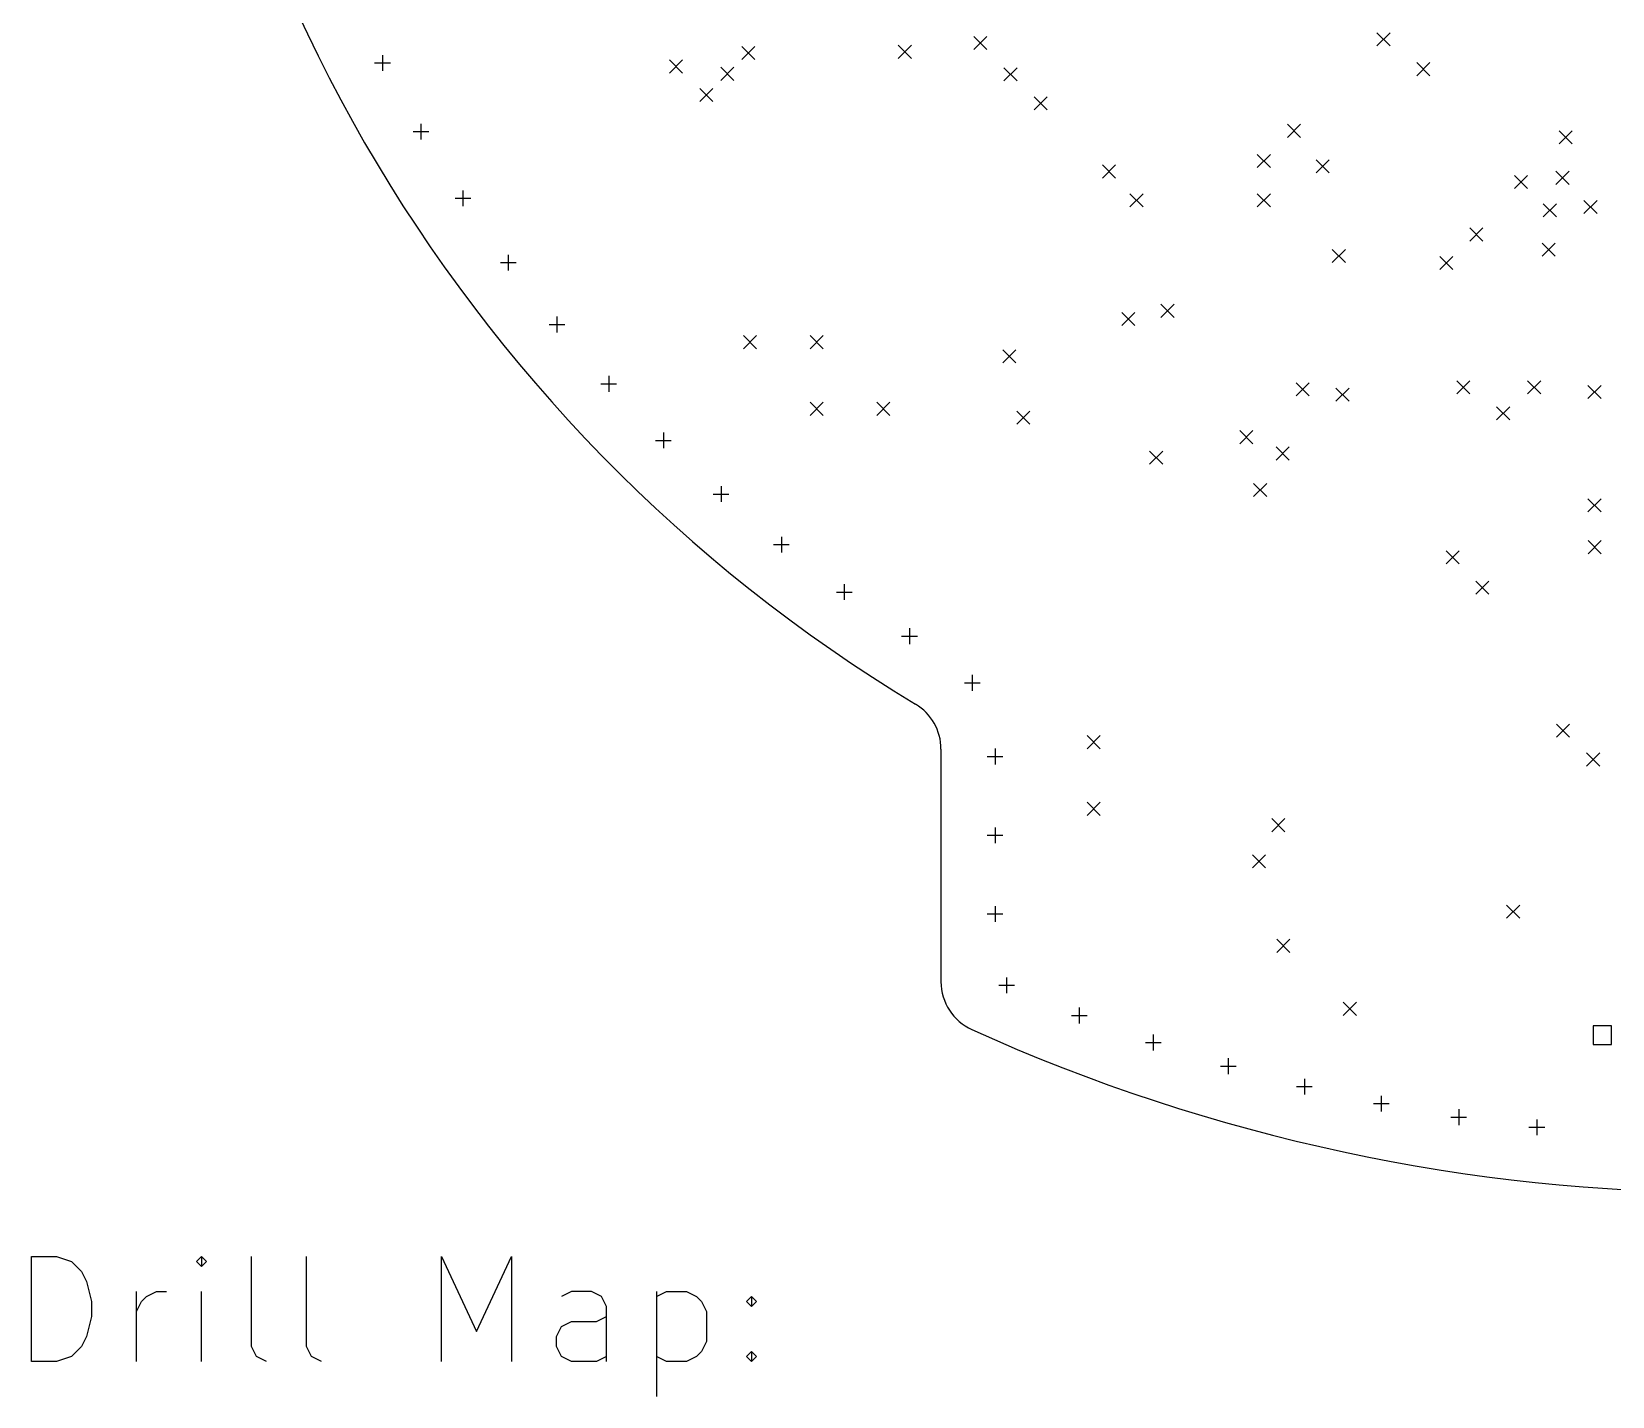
# Model space of a CAD drawing. Extents: x -2 to 70, y -33 to 77.
# Drawn here: x 2.68 to 32.79, y -3.88 to 22.12 of the extents above; entities that cross this region are included whole.
import ezdxf

# ---------------------------------------------------------------- set-up
doc = ezdxf.new("R2010")
doc.units = 0
doc.layers.add('BLACK', color=7, linetype='CONTINUOUS')

msp = doc.modelspace()

# ---------------------------------------------------------------- linework, layer by layer
at = {"layer": 'BLACK', "linetype": 'CONTINUOUS'}
for p, q in [((20.6249, 22.0244), (20.8749, 21.7744)), ((20.8749, 22.0244), (20.6249, 21.7744)), ((28.3054, 22.0949), (28.5554, 21.8449)), ((28.5554, 22.0949), (28.3054, 21.8449)), ((16.2054, 21.8349), (16.4554, 21.5849)), ((16.4554, 21.8349), (16.2054, 21.5849)), ((19.1854, 21.8549), (19.4354, 21.6049)), ((19.4354, 21.8549), (19.1854, 21.6049)), ((9.21078, 21.5189), (9.51078, 21.5189)), ((9.36078, 21.6689), (9.36078, 21.3689)), ((14.8254, 21.5749), (15.0754, 21.3249)), ((15.0754, 21.5749), (14.8254, 21.3249)), ((15.8031, 21.4358), (16.0531, 21.1858)), ((16.0531, 21.4358), (15.8031, 21.1858)), ((21.2004, 21.4249), (21.4504, 21.1749)), ((21.4504, 21.4249), (21.2004, 21.1749)), ((29.0654, 21.5249), (29.3154, 21.2749)), ((29.3154, 21.5249), (29.0654, 21.2749)), ((15.4054, 21.0349), (15.6554, 20.7849)), ((15.6554, 21.0349), (15.4054, 20.7849)), ((21.7754, 20.8749), (22.0254, 20.6249)), ((22.0254, 20.8749), (21.7754, 20.6249)), ((9.94334, 20.2101), (10.2433, 20.2101)), ((10.0933, 20.3601), (10.0933, 20.0601)), ((26.6004, 20.3499), (26.8504, 20.0999)), ((26.8504, 20.3499), (26.6004, 20.0999)), ((31.7754, 20.2249), (32.0254, 19.9749)), ((32.0254, 20.2249), (31.7754, 19.9749)), ((26.0254, 19.7749), (26.2754, 19.5249)), ((26.2754, 19.7749), (26.0254, 19.5249)), ((27.1454, 19.6749), (27.3954, 19.4249)), ((27.3954, 19.6749), (27.1454, 19.4249)), ((23.0754, 19.5749), (23.3254, 19.3249)), ((23.3254, 19.5749), (23.0754, 19.3249)), ((30.9254, 19.3749), (31.1754, 19.1249)), ((31.1754, 19.3749), (30.9254, 19.1249)), ((31.7154, 19.4549), (31.9654, 19.2049)), ((31.9654, 19.4549), (31.7154, 19.2049)), ((10.8927, 19.0911), (10.8927, 18.7911)), ((23.6004, 19.0249), (23.8504, 18.7749)), ((23.8504, 19.0249), (23.6004, 18.7749)), ((26.0254, 19.0249), (26.2754, 18.7749)), ((26.2754, 19.0249), (26.0254, 18.7749)), ((10.7427, 18.9411), (11.0427, 18.9411)), ((31.4754, 18.8349), (31.7254, 18.5849)), ((31.7254, 18.8349), (31.4754, 18.5849)), ((32.2504, 18.8999), (32.5004, 18.6499)), ((32.5004, 18.8999), (32.2504, 18.6499)), ((30.0754, 18.3749), (30.3254, 18.1249)), ((30.3254, 18.3749), (30.0754, 18.1249)), ((31.454, 18.0857), (31.704, 17.8357)), ((31.704, 18.0857), (31.454, 17.8357)), ((11.7567, 17.8651), (11.7567, 17.5651)), ((27.4554, 17.9649), (27.7054, 17.7149)), ((27.7054, 17.9649), (27.4554, 17.7149)), ((29.5034, 17.8333), (29.7534, 17.5833)), ((29.7534, 17.8333), (29.5034, 17.5833)), ((11.6067, 17.7151), (11.9067, 17.7151)), ((24.1917, 16.9212), (24.4417, 16.6712)), ((24.4417, 16.9212), (24.1917, 16.6712)), ((12.6831, 16.6856), (12.6831, 16.3856)), ((23.4454, 16.7649), (23.6954, 16.5149)), ((23.6954, 16.7649), (23.4454, 16.5149)), ((12.5331, 16.5356), (12.8331, 16.5356)), ((16.2354, 16.3249), (16.4854, 16.0749)), ((16.4854, 16.3249), (16.2354, 16.0749)), ((17.5054, 16.3249), (17.7554, 16.0749)), ((17.7554, 16.3249), (17.5054, 16.0749)), ((21.1754, 16.0549), (21.4254, 15.8049)), ((21.4254, 16.0549), (21.1754, 15.8049)), ((13.5193, 15.4056), (13.8193, 15.4056)), ((13.6693, 15.5556), (13.6693, 15.2556)), ((26.7654, 15.4249), (27.0154, 15.1749)), ((27.0154, 15.4249), (26.7654, 15.1749)), ((29.8254, 15.4649), (30.0754, 15.2149)), ((30.0754, 15.4649), (29.8254, 15.2149)), ((31.1754, 15.4653), (31.4254, 15.2153)), ((31.4254, 15.4653), (31.1754, 15.2153)), ((32.3254, 15.3749), (32.5754, 15.1249)), ((32.5754, 15.3749), (32.3254, 15.1249)), ((27.5254, 15.3249), (27.7754, 15.0749)), ((27.7754, 15.3249), (27.5254, 15.0749)), ((17.5054, 15.0549), (17.7554, 14.8049)), ((17.7554, 15.0549), (17.5054, 14.8049)), ((18.7754, 15.0549), (19.0254, 14.8049)), ((19.0254, 15.0549), (18.7754, 14.8049)), ((21.4454, 14.8849), (21.6954, 14.6349)), ((21.6954, 14.8849), (21.4454, 14.6349)), ((30.5854, 14.9694), (30.8354, 14.7194)), ((30.8354, 14.9694), (30.5854, 14.7194)), ((14.7127, 14.4781), (14.7127, 14.1781)), ((25.6935, 14.5149), (25.9435, 14.2649)), ((25.9435, 14.5149), (25.6935, 14.2649)), ((14.5627, 14.3281), (14.8627, 14.3281)), ((26.3854, 14.2049), (26.6354, 13.9549)), ((26.6354, 14.2049), (26.3854, 13.9549)), ((23.9754, 14.1249), (24.2254, 13.8749)), ((24.2254, 14.1249), (23.9754, 13.8749)), ((15.6605, 13.3062), (15.9605, 13.3062)), ((15.8105, 13.4562), (15.8105, 13.1562)), ((25.9554, 13.5094), (26.2054, 13.2594)), ((26.2054, 13.5094), (25.9554, 13.2594)), ((32.3254, 13.2149), (32.5754, 12.9649)), ((32.5754, 13.2149), (32.3254, 12.9649)), ((16.9597, 12.4925), (16.9597, 12.1925)), ((32.3273, 12.4193), (32.5773, 12.1693)), ((32.5773, 12.4193), (32.3273, 12.1693)), ((16.8097, 12.3425), (17.1097, 12.3425)), ((29.6254, 12.2249), (29.8754, 11.9749)), ((29.8754, 12.2249), (29.6254, 11.9749)), ((18.1573, 11.5896), (18.1573, 11.2896)), ((30.1882, 11.6494), (30.4382, 11.3994)), ((30.4382, 11.6494), (30.1882, 11.3994)), ((18.0073, 11.4396), (18.3073, 11.4396)), ((19.2501, 10.6), (19.5501, 10.6)), ((19.4001, 10.75), (19.4001, 10.45)), ((20.4458, 9.71018), (20.7458, 9.71018)), ((20.5958, 9.86018), (20.5958, 9.56018)), ((31.7254, 8.9249), (31.9754, 8.6749)), ((31.9754, 8.9249), (31.7254, 8.6749)), ((20.0004, 8.44806), (20.0004, 4.01603)), ((21.0304, 8.45769), (21.0304, 8.1577)), ((22.7854, 8.7049), (23.0354, 8.4549)), ((23.0354, 8.7049), (22.7854, 8.4549)), ((20.8804, 8.30769), (21.1804, 8.30769)), ((32.3004, 8.3749), (32.5504, 8.1249)), ((32.5504, 8.3749), (32.3004, 8.1249)), ((22.7854, 7.4349), (23.0354, 7.1849)), ((23.0354, 7.4349), (22.7854, 7.1849)), ((21.0304, 6.95769), (21.0304, 6.65769)), ((26.3004, 7.1249), (26.5504, 6.8749)), ((26.5504, 7.1249), (26.3004, 6.8749)), ((20.8804, 6.80769), (21.1804, 6.80769)), ((25.9354, 6.4349), (26.1854, 6.1849)), ((26.1854, 6.4349), (25.9354, 6.1849)), ((21.0304, 5.45769), (21.0304, 5.15769)), ((30.7754, 5.4749), (31.0254, 5.2249)), ((31.0254, 5.4749), (30.7754, 5.2249)), ((20.8804, 5.30769), (21.1804, 5.30769)), ((26.3954, 4.8249), (26.6454, 4.5749)), ((26.6454, 4.8249), (26.3954, 4.5749)), ((21.1001, 3.95023), (21.4001, 3.95023)), ((21.2501, 4.10023), (21.2501, 3.80023)), ((27.6654, 3.6249), (27.9154, 3.3749)), ((27.9154, 3.6249), (27.6654, 3.3749)), ((22.4849, 3.37409), (22.7849, 3.37409)), ((22.6349, 3.52409), (22.6349, 3.22409)), ((32.7772, 3.17668), (32.4236, 3.17668)), ((32.4236, 3.17668), (32.4236, 2.82312)), ((32.7772, 2.82312), (32.7772, 3.17668)), ((23.8938, 2.85968), (24.1938, 2.85968)), ((24.0438, 3.00968), (24.0438, 2.70968)), ((32.4236, 2.82312), (32.7772, 2.82312)), ((25.4741, 2.55799), (25.4741, 2.25799)), ((25.3241, 2.40799), (25.6241, 2.40799)), ((26.9229, 2.16992), (26.9229, 1.86992)), ((26.7729, 2.01992), (27.0729, 2.01992)), ((28.3874, 1.84622), (28.3874, 1.54622)), ((28.2374, 1.69622), (28.5374, 1.69622)), ((29.8648, 1.58752), (29.8648, 1.28752)), ((29.7148, 1.43752), (30.0148, 1.43752)), ((31.2022, 1.24433), (31.5022, 1.24433)), ((31.3522, 1.39433), (31.3522, 1.09433)), ((2.67534, -3.21494), (2.67534, -1.21494)), ((2.67534, -1.21494), (3.15153, -1.21494)), ((3.15153, -1.21494), (3.43724, -1.31018)), ((3.43724, -1.31018), (3.62772, -1.50065)), ((3.62772, -1.50065), (3.72295, -1.69113)), ((5.91343, -1.21494), (5.81819, -1.31018)), ((5.81819, -1.31018), (5.91343, -1.40542)), ((6.00867, -1.31018), (5.91343, -1.21494)), ((5.91343, -1.21494), (5.91343, -1.40542)), ((5.91343, -1.40542), (6.00867, -1.31018)), ((6.86581, -2.92922), (6.86581, -1.21494)), ((7.91343, -2.92922), (7.91343, -1.21494)), ((10.4849, -3.21494), (10.4849, -1.21494)), ((10.4849, -1.21494), (11.1515, -2.64351)), ((11.1515, -2.64351), (11.8182, -1.21494)), ((11.8182, -1.21494), (11.8182, -3.21494)), ((3.72295, -1.69113), (3.81819, -2.07208)), ((3.81819, -2.07208), (3.81819, -2.3578)), ((4.67534, -3.21494), (4.67534, -1.88161)), ((4.67534, -2.26256), (4.77057, -2.07208)), ((4.77057, -2.07208), (4.86581, -1.97684)), ((4.86581, -1.97684), (5.05629, -1.88161)), ((5.05629, -1.88161), (5.24676, -1.88161)), ((5.91343, -3.21494), (5.91343, -1.88161)), ((12.9611, -1.88161), (12.7706, -1.97684)), ((13.342, -1.88161), (12.9611, -1.88161)), ((13.5325, -1.97684), (13.342, -1.88161)), ((13.6277, -2.16732), (13.5325, -1.97684)), ((14.5801, -1.88161), (14.5801, -3.88161)), ((14.5801, -1.97684), (14.7706, -1.88161)), ((14.7706, -1.88161), (15.1515, -1.88161)), ((15.1515, -1.88161), (15.342, -1.97684)), ((15.342, -1.97684), (15.4372, -2.07208)), ((15.4372, -2.07208), (15.5325, -2.26256)), ((16.2944, -2.07208), (16.3896, -1.97684)), ((16.3896, -2.16732), (16.2944, -2.07208)), ((16.3896, -1.97684), (16.4849, -2.07208)), ((16.3896, -1.97684), (16.3896, -2.16732)), ((16.4849, -2.07208), (16.3896, -2.16732)), ((3.81819, -2.3578), (3.72295, -2.73875)), ((13.4372, -2.45303), (13.6277, -2.3578)), ((13.6277, -3.21494), (13.6277, -2.16732)), ((15.5325, -2.26256), (15.5325, -2.83399)), ((12.6753, -2.73875), (12.7706, -2.54827)), ((12.7706, -2.54827), (12.9611, -2.45303)), ((12.9611, -2.45303), (13.4372, -2.45303)), ((3.62772, -2.92922), (3.43724, -3.1197)), ((3.72295, -2.73875), (3.62772, -2.92922)), ((6.96105, -3.1197), (6.86581, -2.92922)), ((8.00867, -3.1197), (7.91343, -2.92922)), ((12.6753, -2.92922), (12.6753, -2.73875)), ((12.7706, -3.1197), (12.6753, -2.92922)), ((15.5325, -2.83399), (15.4372, -3.02446)), ((3.15153, -3.21494), (2.67534, -3.21494)), ((3.43724, -3.1197), (3.15153, -3.21494)), ((7.15153, -3.21494), (6.96105, -3.1197)), ((8.19914, -3.21494), (8.00867, -3.1197)), ((12.9611, -3.21494), (12.7706, -3.1197)), ((13.4372, -3.21494), (12.9611, -3.21494)), ((13.6277, -3.1197), (13.4372, -3.21494)), ((14.7706, -3.21494), (14.5801, -3.1197)), ((15.1515, -3.21494), (14.7706, -3.21494)), ((15.342, -3.1197), (15.1515, -3.21494)), ((15.4372, -3.02446), (15.342, -3.1197)), ((16.2944, -3.1197), (16.3896, -3.02446)), ((16.3896, -3.21494), (16.2944, -3.1197)), ((16.3896, -3.02446), (16.4849, -3.1197)), ((16.3896, -3.02446), (16.3896, -3.21494)), ((16.4849, -3.1197), (16.3896, -3.21494))]:
    msp.add_line(p, q, dxfattribs=at)
at = {"layer": 'BLACK'}
for centre, radius, start, end in [((35.0004, 34.9999), 30, -178.927, -121.073), ((19.0003, 8.448), 1.0001, 0.003266, 58.924), ((21.0004, 4.016), 0.99997, -180.002, -114.316), ((35.0004, 34.9999), 35, -114.316, -65.6843)]:
    msp.add_arc(centre, radius, start, end, dxfattribs=at)

doc.saveas('drawing.dxf')
